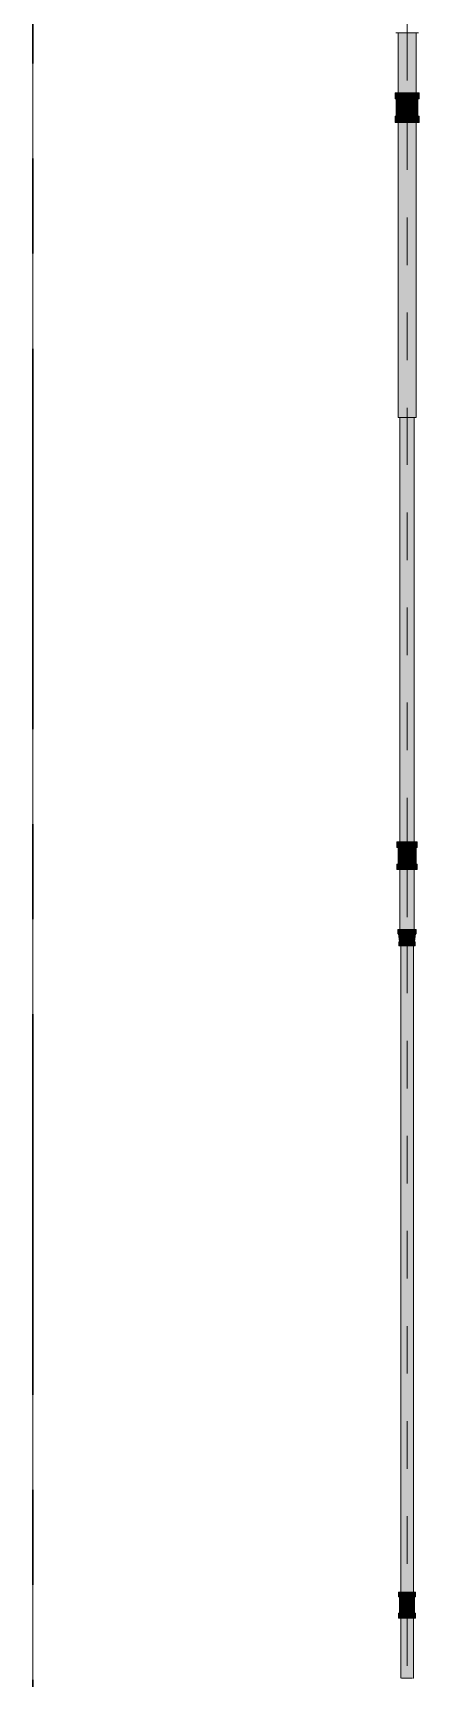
# Model space of a CAD drawing. Header units: millimetres. Extents: x -4000 to 187956, y -58990 to 162485.
# Drawn here: x 13000 to 14290, y 58956 to 64450 of the extents above; entities that cross this region are included whole.
import ezdxf

# ---------------------------------------------------------------- set-up
doc = ezdxf.new("R2010")
doc.units = ezdxf.units.MM
for name, pattern in [('Dash 1_16_', [317.5, 158.75, -158.75]), ('Grid Line', [2222.5, 1270, -317.5, 317.5, -317.5]), ('Grid Line 12_5mm', [2150, 1250, -300, 300, -300])]:
    doc.linetypes.add(name, pattern=pattern)
for name, color, linetype, lineweight in [('F-SPRN', 3, 'Continuous', 9), ('P-PIPE', 3, 'Continuous', 9), ('P-PIPE-CNTR', 3, 'Continuous', 9), ('S-GRID', 1, 'Continuous', 30)]:
    doc.layers.add(name, color=color, linetype=linetype, lineweight=lineweight)

# ---------------------------------------------------------------- blocks, each defined once
blk = doc.blocks.new('CMF2_NHAXUONG_A_rvt-1-FFS - TANG 1')
at = {"layer": 'S-GRID', "linetype": 'Grid Line 12_5mm', "lineweight": 9}
blk.add_line((13000, 161185.2), (13000, -16487.4), dxfattribs=at)
blk.add_line((13000, 161185.2), (13000, -16487.4), dxfattribs=at)
blk = doc.blocks.new('Sprinkler_Up - DN20-V959-FFS - TANG 1')
at = {"layer": 'F-SPRN', "transparency": 33554534}
for points in [[(-3.4, 21.2), (-6.9, 21.2), (-18, 13.1), (-22.2, 0), (-3.9, 0.7), (-1.7, 2.9), (-1.2, 3.5), (-0.6, 4), (0.6, 4), (1.2, 3.5), (1.7, 2.9), (4.6, 0), (22.2, 0), (18, 13.1), (6.9, 21.2), (0, 21.2)], [(0, 16.7), (-4.3, 16.1), (-11.8, 11.8), (-16.1, 4.3), (-16.1, -4.3), (-11.8, -11.8), (-8.3, -14.4), (0, -16.7), (4.3, -16.1), (11.8, -11.8), (16.1, -4.3), (16.1, 4.3), (11.8, 11.8), (8.3, 14.4)], [(0, 15.6), (-7.8, 13.5), (-12.1, 9.3), (-15.1, 4), (-15.1, -4), (-11, -11), (-7.8, -13.5), (0, -15.6), (7.8, -13.5), (13.5, -7.8), (15.1, -4), (15.1, 4), (12.1, 9.3), (7.8, 13.5)], [(-10.9, 5.4), (-14.5, 5.4), (-14.5, -5.5), (-10.9, -5.5)], [(-7.7, 5.4), (-10.9, 5.4), (-10.9, -5.5), (-7.7, -5.5)], [(-7.7, 5.4), (-7.7, -5.5), (0, -5.5), (0, 5.4)], [(2.9, 4.9), (-2.9, 4.9), (-5.7, 0), (5.7, 0)], [(0, 4.6), (-4.6, 0), (4.6, 0)], [(0, 2.6), (-1.3, 0), (1.8, 0)], [(7.7, 5.4), (0, 5.4), (0, -5.5), (7.7, -5.5)], [(7.7, 5.4), (7.7, -5.5), (10.9, -5.5), (10.9, 5.4)], [(10.9, 5.4), (10.9, -5.5), (14.5, -5.5), (14.5, 5.4)], [(13.5, 0), (3.9, -0.7), (1.7, -2.9), (1.2, -3.5), (0.6, -4), (-0.6, -4), (-1.2, -3.5), (-1.7, -2.9), (-4.6, 0), (-22.2, 0), (-18, -13.1), (-6.9, -21.2), (6.9, -21.2), (18, -13), (22.2, 0), (18, 0)], [(0, 0), (-5.7, 0), (-2.9, -4.9), (2.9, -4.9), (5.7, 0)], [(4.6, 0), (-4.6, 0), (0, -4.6)], [(1.3, 0), (-1.8, 0), (0, -2.6)]]:
    blk.add_hatch(color=1, dxfattribs=at).paths.add_polyline_path(points)
at = {"layer": 'F-SPRN', "color": 1}
for p, q in [((-11.5, 5.4), (-14.5, 5.4)), ((-14.5, 5.4), (-10.9, 5.4)), ((-14.5, 5.4), (-14.5, -5.5)), ((-11.5, 5.4), (-11.5, 4)), ((-11.5, 3), (-11.5, 0.2)), ((-10.9, 0.2), (-10.9, 3.6)), ((-10.8, 5.4), (-7.7, 5.4)), ((-8.1, 5.4), (-10.8, 5.4)), ((-8.1, 5.4), (-8.1, 2.8)), ((-8.1, 2.5), (-8.1, 0.4)), ((-7.7, 5.4), (-7.7, 2.7)), ((-7.7, 5.4), (-7.7, 2.7)), ((-7.7, 2.3), (-7.7, 0.5)), ((-7.7, 2.3), (-7.7, 0.5)), ((-6.9, 5.4), (-4.7, 5.4)), ((-5.8, 3.8), (-5.8, 2.2)), ((-2.1, 0), (-2.1, 0)), ((0, 2.1), (-0.1, 2.1)), ((2.1, 0), (2.1, 0.1)), ((4.7, 5.4), (6.9, 5.4)), ((5.8, 3.8), (5.8, 2.3)), ((7.7, 5.4), (10.8, 5.4)), ((7.7, 4), (7.7, 2.7)), ((7.7, 4), (7.7, 2.7)), ((10.8, 5.4), (8.1, 5.4)), ((8.1, 5.4), (8.1, 4.2)), ((10.9, 2.6), (10.9, 1.3)), ((11.5, 5.4), (14.5, 5.4)), ((14.5, 5.4), (11.5, 5.4)), ((14.5, 3.7), (14.5, 1.3)), ((14.5, 0), (14.5, -3.3)), ((-10.9, -5.5), (-14.5, -5.5)), ((-14.5, -5.5), (-11.5, -5.5)), ((-11.5, -0.2), (-11.5, -3)), ((-11.5, -4), (-11.5, -5.5)), ((-10.9, -3.6), (-10.9, -0.2)), ((-10.8, -5.5), (-8.1, -5.5)), ((-7.8, -5.5), (-10.8, -5.5)), ((-8.1, -0.4), (-8.1, -2.5)), ((-8.1, -2.8), (-8.1, -5.5)), ((-7.7, -0.5), (-7.7, -2.3)), ((-7.7, -0.5), (-7.7, -2.3)), ((-7.7, -2.7), (-7.7, -5.2)), ((-7.7, -2.7), (-7.7, -5.2)), ((-4.8, -5.5), (-6.5, -5.5)), ((-2.1, 0), (-2.1, -0.1)), ((-0.1, -2.1), (0, -2.1)), ((0, -2.1), (0.1, -2.1)), ((0.5, -2), (0.6, -2)), ((0.6, -2), (0.6, -2)), ((2.1, 0), (2.1, 0)), ((6.8, -5.5), (4.8, -5.5)), ((5.8, -2.2), (5.8, -3.8)), ((7.7, -0.5), (7.7, -2.1)), ((7.7, -0.5), (7.7, -2.1)), ((7.7, -2.7), (7.7, -4.8)), ((7.7, -2.7), (7.7, -4.8)), ((8.1, -0.7), (8.1, -2.5)), ((8.1, -2.8), (8.1, -5.5)), ((8.1, -5.5), (10.8, -5.5)), ((10.8, -5.5), (8.1, -5.5)), ((10.9, -1.9), (10.9, -3.6)), ((14.5, -5.5), (11.3, -5.5)), ((11.5, -4), (11.5, -5.5)), ((11.5, -5.5), (14.5, -5.5)), ((14.5, -3.7), (14.5, -5.5))]:
    blk.add_line(p, q, dxfattribs=at)
at = {"layer": 'F-SPRN', "color": 1, "flags": 128}
for points in [[(-0.1, 2.1), (-0.1, 2.1), (-0.2, 2.1), (-0.3, 2.1), (-0.4, 2), (-0.5, 2), (-0.6, 2), (-0.6, 2), (-0.7, 2), (-0.8, 1.9), (-0.9, 1.9), (-0.9, 1.9), (-1, 1.8), (-1.1, 1.8), (-1.2, 1.7), (-1.2, 1.7), (-1.3, 1.6), (-1.4, 1.6), (-1.4, 1.5), (-1.5, 1.5), (-1.5, 1.4), (-1.6, 1.3), (-1.6, 1.3), (-1.7, 1.2), (-1.7, 1.1), (-1.8, 1.1), (-1.8, 1), (-1.9, 0.9), (-1.9, 0.8), (-1.9, 0.8), (-2, 0.7), (-2, 0.6), (-2, 0.5), (-2, 0.5), (-2, 0.4), (-2.1, 0.3), (-2.1, 0.2), (-2.1, 0.1), (-2.1, 0)], [(2.1, 0.3), (2, 0.4), (2, 0.5), (2, 0.6), (2, 0.7), (1.9, 0.7), (1.9, 0.8), (1.9, 0.9), (1.8, 1), (1.8, 1), (1.8, 1.1), (1.7, 1.2), (1.7, 1.2), (1.6, 1.3), (1.6, 1.4), (1.5, 1.4), (1.4, 1.5), (1.4, 1.5), (1.3, 1.6), (1.3, 1.7), (1.2, 1.7), (1.1, 1.7), (1.1, 1.8), (1, 1.8), (0.9, 1.9), (0.8, 1.9), (0.8, 1.9), (0.7, 2), (0.6, 2), (0.5, 2), (0.4, 2), (0.4, 2), (0.3, 2.1), (0.2, 2.1), (0.1, 2.1), (0, 2.1)], [(2.1, 0.1), (2.1, 0.2), (2.1, 0.2), (2.1, 0.3)], [(-2.1, -0.1), (-2.1, -0.2), (-2.1, -0.2), (-2.1, -0.3)], [(-2.1, -0.3), (-2, -0.4), (-2, -0.5), (-2, -0.6), (-2, -0.7), (-1.9, -0.7), (-1.9, -0.8)], [(-1.9, -0.8), (-1.9, -0.9), (-1.8, -1), (-1.8, -1), (-1.8, -1.1), (-1.7, -1.2), (-1.7, -1.2), (-1.6, -1.3), (-1.6, -1.4), (-1.5, -1.4), (-1.4, -1.5), (-1.4, -1.5), (-1.3, -1.6), (-1.3, -1.7), (-1.2, -1.7)], [(-1.2, -1.7), (-1.1, -1.7), (-1.1, -1.8), (-1, -1.8)], [(-1, -1.8), (-0.9, -1.9), (-0.8, -1.9), (-0.8, -1.9), (-0.7, -2)], [(-0.7, -2), (-0.6, -2), (-0.5, -2), (-0.4, -2), (-0.4, -2), (-0.3, -2.1), (-0.2, -2.1), (-0.1, -2.1)], [(0.1, -2.1), (0.1, -2.1), (0.2, -2.1), (0.3, -2.1), (0.4, -2), (0.5, -2)], [(0.6, -2), (0.7, -2), (0.8, -1.9), (0.9, -1.9), (0.9, -1.9), (1, -1.8)], [(1, -1.8), (1.1, -1.8), (1.2, -1.7), (1.2, -1.7)], [(1.2, -1.7), (1.3, -1.6), (1.4, -1.6), (1.4, -1.5), (1.5, -1.5), (1.5, -1.4), (1.6, -1.3), (1.6, -1.3), (1.7, -1.2), (1.7, -1.1), (1.8, -1.1), (1.8, -1), (1.9, -0.9), (1.9, -0.8), (1.9, -0.8), (2, -0.7), (2, -0.6)], [(2, -0.5), (2, -0.4), (2.1, -0.3), (2.1, -0.2), (2.1, -0.1), (2.1, 0)], [(2, -0.6), (2, -0.5), (2, -0.5)]]:
    blk.add_lwpolyline(points, dxfattribs=at)
at = {"layer": 'F-SPRN', "color": 1}
for radius, start, end in [(22.2, 360, 180), (21.9, 165.6773, 179.2615), (21.9, 154.7925, 164.8151), (21.9, 144.7698, 154.1051), (21.9, 126.6942, 143.2701), (16.7, 167.6802, 180), (16.7, 167.6802, 180), (16.7, 155.3879, 165), (16.7, 155.3879, 165), (15.6, 166.3382, 180), (15.6, 166.3382, 180), (15.6, 150.4354, 165), (15.6, 159.6139, 165), (16.7, 136.7213, 150), (16.7, 136.7213, 150), (15.6, 150.4354, 156.3845), (15.6, 143.228, 150), (15.6, 143.228, 150), (21.9, 108.2621, 125.7507), (16.7, 121.4181, 130.5751), (16.7, 121.4181, 130.5751), (15.6, 120, 133.2078), (15.6, 120, 133.2078), (16.7, 106.5995, 120), (16.7, 106.5995, 120), (15.6, 114.4363, 119.9813), (15.6, 114.4363, 119.9813), (21.9, 99.348, 107.901), (4.63, 17.9592, 180), (4.63, 17.9592, 180), (16.7, 96.4143, 105), (16.7, 96.4143, 105), (3.81, 90, 180), (21.9, 90.145, 98.8503), (15.6, 95.5762, 100.6843), (15.6, 95.5762, 100.6843), (2.56, 11.1677, 180), (2.56, 11.1677, 180), (2.04, 10.4703, 180), (16.7, 83.0684, 90), (16.7, 83.0684, 90), (3.81, 16.1605, 90), (21.9, 72.5583, 89.4624), (15.6, 75, 87.64), (15.6, 75, 87.64), (15.6, 60.0187, 74.5481), (15.6, 60.0187, 74.5481), (16.7, 60, 75), (16.7, 60, 75), (21.9, 54.2493, 71.7379), (15.6, 53.795, 60), (15.6, 53.795, 60), (16.7, 49.4249, 58.5819), (16.7, 49.4249, 58.5819), (16.7, 30, 43.2787), (16.7, 30, 43.2787), (21.9, 36.7299, 53.3058), (15.6, 17.3339, 29.5646), (15.6, 17.3339, 29.5646), (16.7, 15.0307, 24.6121), (16.7, 15.0307, 24.6121), (15.6, 1.9082, 13.6618), (15.6, 1.9082, 13.6618), (16.7, 360, 12.3198), (16.7, 0, 12.3198), (21.9, 33.3752, 36), (21.9, 25.8949, 33.3752), (21.9, 15.1849, 25.2075), (21.9, 0.7385, 14.3227), (22.2, 180, 360), (21.9, 180.7385, 194.3227), (21.9, 195.1849, 215.2302), (21.9, 216.7299, 233.3058), (16.7, 180, 192.3198), (16.7, 180, 192.3198), (16.7, 195, 204.6121), (16.7, 195, 204.6121), (15.6, 180, 193.6618), (15.6, 180, 193.6618), (15.6, 195, 200.3861), (15.6, 195, 209.5646), (16.7, 210, 223.2787), (16.7, 210, 223.2787), (15.6, 203.6155, 209.5646), (15.6, 210, 221.5786), (15.6, 210, 221.5786), (21.9, 234.2493, 251.7379), (16.7, 229.4249, 238.5819), (16.7, 229.4249, 238.5819), (15.6, 226.7922, 240), (15.6, 226.7922, 240), (16.7, 240, 255), (16.7, 240, 255), (15.6, 240.0187, 245.5637), (15.6, 240.0187, 245.5637), (21.9, 252.5583, 269.4624), (15.6, 247.5614, 254.5481), (15.6, 247.5614, 254.5481), (4.63, 197.9592, 270), (4.63, 197.9592, 270), (15.6, 255.573, 260.5892), (15.6, 255.573, 260.5892), (3.81, 196.1605, 223.8358), (2.56, 194.5599, 270), (2.56, 194.5599, 270), (3.81, 237.0577, 270), (2.04, 190.4703, 270), (16.7, 263.0684, 270), (16.7, 263.0684, 270), (21.9, 270.145, 278.8503), (2.04, 289.0192, 0), (2.56, 289.0192, 348.8278), (2.56, 289.0192, 348.8278), (4.63, 289.0192, 318.2703), (4.63, 289.0192, 318.2703), (15.6, 275.5762, 280.6843), (15.6, 275.5762, 280.6843), (16.7, 276.4143, 285), (16.7, 276.4143, 285), (21.9, 279.348, 287.901), (4.63, 335.7832, 0), (4.63, 335.7832, 360), (16.7, 286.5995, 300), (16.7, 286.5995, 300), (15.6, 294.4363, 299.9813), (15.6, 294.4363, 299.9813), (21.9, 288.2621, 305.7507), (15.6, 300.5262, 313.2078), (15.6, 300.5262, 313.2078), (16.7, 301.4181, 310.5751), (16.7, 301.4181, 310.5751), (15.6, 318.4214, 330), (15.6, 318.4214, 330), (16.7, 316.7213, 329.931), (16.7, 316.7213, 329.931), (21.9, 306.6942, 323.2701), (15.6, 330.9409, 345), (15.6, 330.9409, 336.3845), (15.6, 339.6139, 345), (15.6, 346.4265, 360), (15.6, 346.4265, 360), (16.7, 335.3879, 344.9693), (16.7, 335.3879, 344.9693), (16.7, 347.6802, 360), (16.7, 347.6802, 360), (21.9, 324, 326.6248), (21.9, 326.6248, 344.8151), (21.9, 345.6773, 359.2615)]:
    blk.add_arc((0, 0), radius, start, end, dxfattribs=at)
blk = doc.blocks.new('Steel_Transition_Threaded_HoaPhat - Standard-V960-FFS - TANG 1')
at = {"layer": 'P-PIPE', "lineweight": 13, "transparency": 33554534}
h = blk.add_hatch(color=1, dxfattribs=at)
h.paths.add_polyline_path([(14250, 64177.7), (14255.8, 64178.5), (14261.3, 64180.7), (14265.9, 64184.3), (14270.3, 64191), (14271.7, 64194.4), (14272.5, 64200.2), (14271.7, 64206.1), (14269.5, 64211.5), (14265.9, 64216.1), (14261.3, 64219.7), (14255.8, 64222), (14250, 64222.7), (14244.2, 64222), (14238.8, 64219.7), (14232, 64213.4), (14230.5, 64211.5), (14228.3, 64206.1), (14227.5, 64200.2), (14229.7, 64191), (14232, 64187.1), (14234.1, 64184.3), (14238.8, 64180.7), (14244.2, 64178.5)])
h.paths.add_polyline_path([(14250, 64180.1), (14244.8, 64180.8), (14240, 64182.8), (14235.8, 64186), (14232, 64191.7), (14230.6, 64195), (14229.9, 64200.2), (14232, 64208.8), (14232.6, 64210.3), (14235.8, 64214.4), (14240, 64217.6), (14244.8, 64219.6), (14250, 64220.3), (14255.2, 64219.6), (14260.1, 64217.6), (14264.2, 64214.4), (14267.4, 64210.3), (14269.4, 64205.4), (14270.1, 64200.2), (14267.7, 64191), (14267.4, 64190.2), (14264.2, 64186), (14260.1, 64182.8), (14255.2, 64180.8)])
for points in [[(14250, 64180.1), (14250, 64183.8), (14241.8, 64186), (14235.8, 64192), (14233.6, 64200.2), (14235.8, 64208.4), (14241.8, 64214.4), (14250, 64216.6), (14250, 64220.3), (14244.8, 64219.6), (14240, 64217.6), (14235.8, 64214.4), (14232, 64208.8), (14230.6, 64205.4), (14229.9, 64200.2), (14232.3, 64191), (14232.6, 64190.2), (14235.8, 64186), (14240, 64182.8), (14244.8, 64180.8)], [(14250, 64181.7), (14254.8, 64182.4), (14259.3, 64184.2), (14263.1, 64187.1), (14266, 64191), (14267.9, 64195.4), (14268.5, 64200.2), (14267.9, 64205), (14266, 64209.5), (14263.1, 64213.3), (14259.3, 64216.3), (14254.8, 64218.1), (14250, 64218.7), (14245.2, 64218.1), (14240.8, 64216.3), (14236.9, 64213.3), (14234, 64209.5), (14232, 64203.8), (14232, 64196.6), (14232.1, 64195.4), (14234, 64191), (14236.9, 64187.1), (14240.8, 64184.2), (14245.2, 64182.4)], [(14250, 64180.1), (14255.2, 64180.8), (14260.1, 64182.8), (14264.2, 64186), (14267.7, 64191), (14269.4, 64195), (14270.1, 64200.2), (14269.4, 64205.4), (14267.4, 64210.3), (14264.2, 64214.4), (14260.1, 64217.6), (14255.2, 64219.6), (14250, 64220.3), (14250, 64216.6), (14258.2, 64214.4), (14264.2, 64208.4), (14266.4, 64200.2), (14264.2, 64192), (14258.2, 64186), (14250, 64183.8)]]:
    blk.add_hatch(color=1, dxfattribs=at).paths.add_polyline_path(points)
at = {"layer": 'P-PIPE', "color": 20, "lineweight": 13}
blk.add_line((14266, 64191), (14266, 64191), dxfattribs=at)
for radius, start, end in [(22.5, 90, 270), (22.5, 90, 270), (20.1, 109.6859, 125.0043), (18.5, 106.819, 120), (18.5, 106.819, 120), (20.1, 100.9975, 105), (18.5, 91.4353, 103.2046), (18.5, 91.4353, 103.2046), (20.1, 90.5246, 98.5089), (22.5, 270, 90), (22.5, 270, 90), (18.5, 78.0986, 90), (18.5, 78.0986, 90), (20.1, 75.0607, 87.9279), (18.5, 60, 75), (18.5, 60, 75), (20.1, 54.9957, 75), (20.1, 166.0499, 193.9501), (20.1, 154.6137, 162.7449), (20.1, 197.2551, 210), (18.5, 172.0754, 187.9246), (18.5, 172.0754, 187.9246), (20.1, 150, 154.5924), (18.5, 157.6232, 165), (18.5, 157.6232, 165), (18.5, 195, 202.3768), (18.5, 195, 202.3768), (20.1, 128.8856, 148.1553), (20.1, 211.8447, 231.1144), (16.4, 171.9681, 180), (16.4, 180.4971, 186.4537), (18.5, 136.4297, 150), (18.5, 136.4297, 150), (18.5, 210, 223.5703), (18.5, 210, 223.5703), (16.4, 158.0319, 162.8691), (16.4, 210, 214.6831), (18.5, 123.4976, 133.2041), (18.5, 123.4976, 133.2041), (18.5, 226.7959, 236.5024), (18.5, 226.7959, 236.5024), (20.1, 234.9957, 255), (18.5, 240, 255), (18.5, 240, 255), (16.4, 113.5463, 120), (16.4, 240.5934, 246.5955), (16.4, 246.9681, 252.9388), (16.4, 107.4657, 111.9681), (20.1, 255.0607, 267.9279), (16.4, 96.2132, 103.9063), (18.5, 258.0986, 270), (18.5, 258.0986, 270), (16.4, 264.1652, 269.0058), (20.1, 270.5246, 278.5089), (18.5, 271.4353, 283.2046), (18.5, 271.4353, 283.2046), (16.4, 276.2132, 284.6042), (20.1, 280.9975, 285), (16.4, 287.4657, 291.9681), (18.5, 286.819, 300), (18.5, 286.819, 300), (16.4, 60, 66.5955), (16.4, 293.4045, 300), (20.1, 289.6859, 305.0043), (16.4, 301.0738, 308.0319), (18.5, 46.7959, 56.5024), (18.5, 46.7959, 56.5024), (18.5, 303.4976, 313.2041), (18.5, 303.4976, 313.2041), (20.1, 31.8447, 51.1144), (20.1, 308.8856, 328.1553), (16.4, 30, 36.4537), (18.5, 30, 43.5703), (18.5, 30, 43.5703), (18.5, 316.4297, 330), (18.5, 316.4297, 329.9592), (16.4, 325.3169, 330), (16.4, 338.0319, 343.506), (16.4, 0.8106, 11.4533), (16.4, 348.5467, 355.1607), (18.5, 15, 22.3768), (18.5, 15, 22.3768), (18.5, 337.6232, 345), (18.5, 337.6232, 345), (20.1, 17.2551, 30), (20.1, 330, 332.4431), (18.5, 346.5939, 13.4061), (18.5, 346.5939, 13.4061), (20.1, 334.5924, 342.7449), (20.1, 346.0499, 13.9501)]:
    blk.add_arc((14250, 64200.2), radius, start, end, dxfattribs=at)

msp = doc.modelspace()

# ---------------------------------------------------------------- block references
at = {"lineweight": 5}
msp.add_blockref('CMF2_NHAXUONG_A_rvt-1-FFS - TANG 1', (0, 0), dxfattribs=at)

# ---------------------------------------------------------------- next in the draw order: hatches: boundary and pattern name
at = {"layer": 'P-PIPE', "lineweight": 5, "transparency": 33554534}
for points in [[(14223.9, 64249.9), (14250, 64249.9), (14250, 64449.7), (14219.8, 64449.7), (14220.9, 64249.9)], [(14257.8, 64249.9), (14280.2, 64249.9), (14279.1, 64449.7), (14250, 64449.7), (14250, 64249.9)], [(14209.8, 64229.2), (14250, 64229.2), (14250, 64249.9), (14209.8, 64249.9)], [(14218.9, 64171.4), (14250, 64171.4), (14250, 64179.1), (14242.6, 64180.4), (14236.3, 64184.1), (14231.2, 64191), (14229.2, 64196.5), (14229.2, 64204), (14232, 64211.2), (14236.4, 64216.4), (14242.6, 64220.1), (14250, 64221.4), (14250, 64229.2), (14214.1, 64229.2), (14214.1, 64171.4), (14215.3, 64171.4)], [(14250, 64176.1), (14256.2, 64176.9), (14262.1, 64179.3), (14267.1, 64183.2), (14272, 64191), (14273.3, 64194), (14274.1, 64200.2), (14273.3, 64206.5), (14270.9, 64212.3), (14267.1, 64217.3), (14262.1, 64221.1), (14256.2, 64223.5), (14250, 64224.3), (14243.8, 64223.5), (14237.9, 64221.1), (14232, 64216), (14229.1, 64212.3), (14226.7, 64206.5), (14225.9, 64200.2), (14228, 64191), (14229.1, 64188.2), (14233, 64183.2), (14237.9, 64179.3), (14243.8, 64176.9)], [(14290.2, 64229.2), (14290.2, 64249.9), (14250, 64249.9), (14250, 64229.2), (14288.9, 64229.2)], [(14281.1, 64171.4), (14285.9, 64171.4), (14285.9, 64229.2), (14250, 64229.2), (14250, 64221.4), (14257.4, 64220.1), (14263.7, 64216.4), (14268.3, 64210.9), (14270.8, 64204), (14270.8, 64196.5), (14268.3, 64189.6), (14263.7, 64184.1), (14257.4, 64180.4), (14250, 64179.1), (14250, 64171.4), (14275.4, 64171.4)], [(14229.9, 64150.8), (14250, 64150.8), (14250, 64171.4), (14209.8, 64171.4), (14209.8, 64150.8), (14221.5, 64150.8)], [(14241.7, 64185.8), (14242.8, 64187.7), (14241.7, 64191.9), (14242.8, 64196.1), (14245.8, 64199.1), (14257.2, 64204.4), (14258.4, 64208.6), (14257.2, 64212.8), (14255.9, 64214.5), (14250, 64216.9), (14241.7, 64214.7), (14235.5, 64208.6), (14233.3, 64200.2), (14235.5, 64191.9), (14238.2, 64188.4)], [(14260.4, 64150.8), (14290.2, 64150.8), (14290.2, 64171.4), (14250, 64171.4), (14250, 64150.8)], [(14250, 63165.9), (14250, 64150.8), (14219.8, 64150.8), (14220.9, 63165.9), (14242.2, 63165.9)], [(14257.8, 63165.9), (14280.2, 63165.9), (14279.1, 64150.8), (14250, 64150.8), (14250, 63165.9)]]:
    msp.add_hatch(color=1, dxfattribs=at).paths.add_polyline_path(points)
at = {"layer": 'P-PIPE', "transparency": 33554534}
for points in [[(14250, 64183.5), (14258.4, 64185.8), (14263.3, 64191), (14266.1, 64195.9), (14266.1, 64204.6), (14261.8, 64212), (14258.4, 64214.7), (14250, 64216.9), (14245.7, 64216.4), (14238.2, 64212), (14233.9, 64204.6), (14233.9, 64195.9), (14238.2, 64188.4), (14241.7, 64185.8)], [(14243.8, 61748.5), (14250, 61748.5), (14250, 63165.9), (14225.9, 63165.9), (14226.7, 61748.5), (14237.9, 61748.5)], [(14256.2, 61748.5), (14274.1, 61748.5), (14273.3, 63165.9), (14250, 63165.9), (14250, 61748.5)], [(14226.1, 61730.1), (14250, 61730.1), (14250, 61748.5), (14216.2, 61748.5), (14217.4, 61730.1), (14220.7, 61730.1)], [(14283.8, 61730.1), (14282.6, 61748.5), (14250, 61748.5), (14250, 61730.1), (14282.6, 61730.1)], [(14242.2, 61674.4), (14250, 61674.4), (14250, 61681), (14242.6, 61682.4), (14236.3, 61686.1), (14231.7, 61691.5), (14229.2, 61698.4), (14229.2, 61706), (14231.7, 61712.9), (14236.3, 61718.3), (14242.6, 61722), (14250, 61723.3), (14250, 61730.1), (14220, 61730.1), (14221, 61674.4), (14238.6, 61674.4)], [(14250, 61678.1), (14256.2, 61678.9), (14262.1, 61681.3), (14267.1, 61685.1), (14270.9, 61690.1), (14273.3, 61696), (14274.1, 61702.2), (14273.3, 61708.4), (14270.9, 61714.2), (14267.1, 61719.2), (14262.1, 61723.1), (14256.2, 61725.5), (14250, 61726.3), (14243.8, 61725.5), (14237.9, 61723.1), (14233, 61719.2), (14229.1, 61714.2), (14226.7, 61708.4), (14225.9, 61702.2), (14226.7, 61696), (14229.1, 61690.1), (14233, 61685.1), (14237.9, 61681.3), (14243.8, 61678.9)], [(14250, 61685.5), (14254.3, 61686.1), (14261.8, 61690.4), (14266.1, 61697.9), (14266.1, 61706.5), (14261.8, 61714), (14254.3, 61718.3), (14245.7, 61718.3), (14238.2, 61714), (14233.9, 61706.5), (14233.9, 61697.9), (14238.2, 61690.4), (14245.7, 61686.1)], [(14271.2, 61674.4), (14280, 61674.4), (14279, 61730.1), (14250, 61730.1), (14250, 61723.3), (14257.5, 61722), (14263.7, 61718.3), (14268.3, 61712.9), (14270.8, 61706), (14270.8, 61698.4), (14268.3, 61691.5), (14263.7, 61686.1), (14257.5, 61682.4), (14250, 61681), (14250, 61674.4), (14268.1, 61674.4)], [(14226.1, 61655.9), (14250, 61655.9), (14250, 61674.4), (14216.2, 61674.4), (14217.4, 61655.9), (14220.7, 61655.9)], [(14243.8, 61456.4), (14250, 61456.4), (14250, 61655.9), (14225.9, 61655.9), (14226.7, 61456.4), (14237.9, 61456.4)], [(14283.8, 61655.9), (14282.6, 61674.4), (14250, 61674.4), (14250, 61655.9), (14282.6, 61655.9)], [(14250, 61456.4), (14274.1, 61456.4), (14273.3, 61655.9), (14250, 61655.9), (14250, 61489.9)], [(14220.3, 61441.5), (14280.8, 61441.5), (14279.8, 61456.4), (14219.2, 61456.4), (14219.2, 61441.5)], [(14250, 61415.1), (14274.8, 61415.1), (14277.1, 61441.5), (14221.9, 61441.5), (14226.1, 61415.1), (14243.6, 61415.1)], [(14222.7, 61401.8), (14277.4, 61401.8), (14276.4, 61415.1), (14222.7, 61415.1)], [(14244.5, 59243.8), (14250, 59243.8), (14250, 61401.8), (14228.9, 61401.8), (14229.6, 59243.8), (14239.5, 59243.8)], [(14255.5, 59243.8), (14271.1, 59243.8), (14270.4, 61401.8), (14250, 61401.8), (14250, 59243.8)], [(14222.3, 59227.2), (14250, 59227.2), (14250, 59243.8), (14221.4, 59243.8), (14221.4, 59227.2)], [(14228.1, 59173.2), (14250, 59173.2), (14250, 59179.1), (14240.8, 59181.4), (14233.9, 59186.9), (14231.7, 59189.6), (14229.2, 59196.3), (14229.2, 59204.1), (14233.9, 59213.6), (14237.7, 59217.2), (14244.3, 59220.3), (14250, 59221.4), (14250, 59227.2), (14224.7, 59227.2), (14225.6, 59173.2)], [(14250, 59176.1), (14256.2, 59176.9), (14262.1, 59179.3), (14267.1, 59183.2), (14270.9, 59188.2), (14273.3, 59194), (14274.1, 59200.2), (14273.3, 59206.5), (14270.9, 59212.3), (14267.1, 59217.3), (14262.1, 59221.1), (14256.2, 59223.5), (14250, 59224.3), (14243.8, 59223.5), (14237.9, 59221.1), (14233, 59217.3), (14229.1, 59212.3), (14226.7, 59206.5), (14225.9, 59200.2), (14226.7, 59194), (14229.1, 59188.2), (14233, 59183.2), (14237.9, 59179.3), (14243.8, 59176.9)], [(14278.6, 59227.2), (14277.7, 59243.8), (14250, 59243.8), (14250, 59227.2), (14277.7, 59227.2)], [(14271.9, 59173.2), (14275.3, 59173.2), (14274.4, 59227.2), (14250, 59227.2), (14250, 59221.4), (14259.2, 59219), (14266.1, 59213.6), (14268.3, 59210.9), (14270.8, 59204.1), (14270.8, 59196.3), (14266.1, 59186.9), (14262.3, 59183.3), (14255.7, 59180.1), (14250, 59179.1), (14250, 59173.2), (14267.9, 59173.2)], [(14229.8, 59156.6), (14250, 59156.6), (14250, 59173.2), (14221.4, 59173.2), (14222.3, 59156.6), (14225.2, 59156.6)], [(14250, 59183.5), (14254.3, 59184.1), (14261.8, 59188.4), (14266.1, 59195.9), (14266.1, 59204.6), (14261.8, 59212), (14254.3, 59216.4), (14245.7, 59216.4), (14238.2, 59212), (14233.9, 59204.6), (14233.9, 59195.9), (14238.2, 59188.4), (14245.7, 59184.1)], [(14278.6, 59156.6), (14277.7, 59173.2), (14250, 59173.2), (14250, 59156.6), (14277.7, 59156.6)], [(14244.5, 58956.4), (14250, 58956.4), (14250, 59156.6), (14228.9, 59156.6), (14229.6, 58956.4), (14239.5, 58956.4)], [(14250, 58956.4), (14271.1, 58956.4), (14270.4, 59156.6), (14250, 59156.6), (14250, 59153.8)]]:
    msp.add_hatch(color=1, dxfattribs=at).paths.add_polyline_path(points)

# ---------------------------------------------------------------- next in the draw order: linework, layer by layer
at = {"layer": 'P-PIPE', "color": 20, "lineweight": 13}
for p, q in [((14212.4, 64449.7), (14219.6, 64449.7)), ((14212.4, 64449.7), (14287.7, 64449.7)), ((14219.8, 64449.7), (14219.8, 64249.9)), ((14223.2, 64449.7), (14219.8, 64449.7)), ((14220.6, 64449.7), (14223.4, 64449.7)), ((14223.8, 64449.7), (14276.2, 64449.7)), ((14276.1, 64449.7), (14223.9, 64449.7)), ((14276.6, 64449.7), (14279.4, 64449.7)), ((14280.2, 64449.7), (14276.8, 64449.7)), ((14280.2, 64249.9), (14280.2, 64449.7)), ((14280.4, 64449.7), (14287.7, 64449.7)), ((14209.8, 64249.9), (14209.8, 64229.2)), ((14219.6, 64249.9), (14209.8, 64249.9)), ((14250, 64249.9), (14209.8, 64249.9)), ((14209.8, 64229.2), (14213.9, 64229.2)), ((14209.8, 64229.2), (14250, 64229.2)), ((14214.1, 64229.2), (14214.1, 64171.4)), ((14215.3, 64229.2), (14231.9, 64229.2)), ((14232, 64229.2), (14215.3, 64229.2)), ((14239.5, 64229.2), (14215.3, 64229.2)), ((14219.8, 64249.9), (14220.9, 64249.9)), ((14221.4, 64249.9), (14278.6, 64249.9)), ((14250, 64249.9), (14221.5, 64249.9)), ((14232, 64229.2), (14239.6, 64229.2)), ((14232.1, 64229.2), (14232, 64229.2)), ((14239.5, 64229.2), (14232.1, 64229.2)), ((14240.7, 64229.2), (14250, 64229.2)), ((14250, 64229.2), (14240.7, 64229.2)), ((14250, 64229.2), (14240.7, 64229.2)), ((14278.5, 64249.9), (14250, 64249.9)), ((14290.2, 64249.9), (14250, 64249.9)), ((14250, 64229.2), (14259.3, 64229.2)), ((14250, 64229.2), (14290.2, 64229.2)), ((14259.3, 64229.2), (14250, 64229.2)), ((14259.3, 64229.2), (14250, 64229.2)), ((14260.4, 64229.2), (14284.7, 64229.2)), ((14284.7, 64229.2), (14260.5, 64229.2)), ((14284.7, 64229.2), (14260.5, 64229.2)), ((14279.1, 64249.9), (14280.2, 64249.9)), ((14290.2, 64249.9), (14280.4, 64249.9)), ((14285.9, 64171.4), (14285.9, 64229.2)), ((14286.1, 64229.2), (14290.2, 64229.2)), ((14290.2, 64229.2), (14290.2, 64249.9)), ((14209.8, 64171.4), (14209.8, 64150.8)), ((14213.9, 64171.4), (14209.8, 64171.4)), ((14250, 64171.4), (14209.8, 64171.4)), ((14231.9, 64171.4), (14215.3, 64171.4)), ((14215.3, 64171.4), (14232, 64171.4)), ((14215.3, 64171.4), (14239.5, 64171.4)), ((14239.6, 64171.4), (14232, 64171.4)), ((14232, 64171.4), (14232.1, 64171.4)), ((14232.1, 64171.4), (14239.5, 64171.4)), ((14250, 64171.4), (14240.7, 64171.4)), ((14240.7, 64171.4), (14250, 64171.4)), ((14240.7, 64171.4), (14250, 64171.4)), ((14259.3, 64171.4), (14250, 64171.4)), ((14290.2, 64171.4), (14250, 64171.4)), ((14250, 64171.4), (14259.3, 64171.4)), ((14250, 64171.4), (14259.3, 64171.4)), ((14284.7, 64171.4), (14260.4, 64171.4)), ((14260.5, 64171.4), (14284.7, 64171.4)), ((14260.5, 64171.4), (14284.7, 64171.4)), ((14290.2, 64171.4), (14286.1, 64171.4)), ((14290.2, 64150.8), (14290.2, 64171.4)), ((14209.8, 64150.8), (14219.6, 64150.8)), ((14209.8, 64150.8), (14250, 64150.8)), ((14219.8, 64150.8), (14219.8, 63165.9)), ((14220.9, 64150.8), (14219.8, 64150.8)), ((14278.6, 64150.8), (14221.4, 64150.8)), ((14221.5, 64150.8), (14250, 64150.8)), ((14250, 64150.8), (14278.5, 64150.8)), ((14250, 64150.8), (14290.2, 64150.8)), ((14280.2, 64150.8), (14279.1, 64150.8)), ((14280.2, 63165.9), (14280.2, 64150.8)), ((14280.4, 64150.8), (14290.2, 64150.8)), ((14219.8, 63165.9), (14280.2, 63165.9)), ((14225.9, 63165.9), (14225.9, 61748.5)), ((14274.1, 61748.5), (14274.1, 63165.9)), ((14216.2, 61748.5), (14216.2, 61730.1)), ((14225.8, 61748.5), (14216.2, 61748.5)), ((14250, 61748.5), (14216.2, 61748.5)), ((14225.9, 61748.5), (14232.9, 61748.5)), ((14232.9, 61748.5), (14226.6, 61748.5)), ((14250, 61748.5), (14233.1, 61748.5)), ((14233.1, 61748.5), (14266.9, 61748.5)), ((14266.9, 61748.5), (14250, 61748.5)), ((14283.8, 61748.5), (14250, 61748.5)), ((14273.4, 61748.5), (14267.1, 61748.5)), ((14267.1, 61748.5), (14274.1, 61748.5)), ((14283.8, 61748.5), (14274.2, 61748.5)), ((14283.8, 61730.1), (14283.8, 61748.5)), ((14216.2, 61730.1), (14219.8, 61730.1)), ((14216.2, 61730.1), (14250, 61730.1)), ((14220, 61730.1), (14220, 61674.4)), ((14241.2, 61730.1), (14220, 61730.1)), ((14241.2, 61730.1), (14220, 61730.1)), ((14221, 61730.1), (14241.3, 61730.1)), ((14242.2, 61730.1), (14250, 61730.1)), ((14250, 61730.1), (14242.2, 61730.1)), ((14250, 61730.1), (14242.2, 61730.1)), ((14250, 61730.1), (14257.8, 61730.1)), ((14250, 61730.1), (14283.8, 61730.1)), ((14257.8, 61730.1), (14250, 61730.1)), ((14257.8, 61730.1), (14250, 61730.1)), ((14258.7, 61730.1), (14279, 61730.1)), ((14280, 61730.1), (14258.8, 61730.1)), ((14280, 61730.1), (14258.8, 61730.1)), ((14280, 61674.4), (14280, 61730.1)), ((14280.2, 61730.1), (14283.8, 61730.1)), ((14216.2, 61674.4), (14216.2, 61655.9)), ((14219.8, 61674.4), (14216.2, 61674.4)), ((14250, 61674.4), (14216.2, 61674.4)), ((14216.2, 61655.9), (14225.8, 61655.9)), ((14216.2, 61655.9), (14250, 61655.9)), ((14220, 61674.4), (14241.2, 61674.4)), ((14220, 61674.4), (14241.2, 61674.4)), ((14241.3, 61674.4), (14221, 61674.4)), ((14225.9, 61655.9), (14225.9, 61456.4)), ((14232.9, 61655.9), (14225.9, 61655.9)), ((14226.6, 61655.9), (14232.9, 61655.9)), ((14233.1, 61655.9), (14250, 61655.9)), ((14266.9, 61655.9), (14233.1, 61655.9)), ((14250, 61674.4), (14242.2, 61674.4)), ((14242.2, 61674.4), (14250, 61674.4)), ((14242.2, 61674.4), (14250, 61674.4)), ((14257.8, 61674.4), (14250, 61674.4)), ((14283.8, 61674.4), (14250, 61674.4)), ((14250, 61674.4), (14257.8, 61674.4)), ((14250, 61674.4), (14257.8, 61674.4)), ((14250, 61655.9), (14266.9, 61655.9)), ((14250, 61655.9), (14283.8, 61655.9)), ((14279, 61674.4), (14258.7, 61674.4)), ((14258.8, 61674.4), (14280, 61674.4)), ((14258.8, 61674.4), (14280, 61674.4)), ((14267.1, 61655.9), (14273.4, 61655.9)), ((14274.1, 61655.9), (14267.1, 61655.9)), ((14274.1, 61456.4), (14274.1, 61655.9)), ((14274.2, 61655.9), (14283.8, 61655.9)), ((14283.8, 61674.4), (14280.2, 61674.4)), ((14283.8, 61655.9), (14283.8, 61674.4)), ((14219.2, 61456.4), (14219.2, 61441.5)), ((14280.8, 61456.4), (14219.2, 61456.4)), ((14225.7, 61456.4), (14219.2, 61456.4)), ((14219.2, 61441.5), (14221.7, 61441.5)), ((14219.2, 61441.5), (14280.8, 61441.5)), ((14221.9, 61441.5), (14225.2, 61415.1)), ((14223.3, 61441.5), (14242, 61441.5)), ((14225.9, 61456.4), (14228, 61456.4)), ((14228.2, 61456.4), (14226.5, 61456.4)), ((14271, 61456.4), (14229, 61456.4)), ((14229.1, 61456.4), (14270.9, 61456.4)), ((14242.7, 61441.5), (14257.3, 61441.5)), ((14258, 61441.5), (14276.7, 61441.5)), ((14273.5, 61456.4), (14271.8, 61456.4)), ((14272, 61456.4), (14274.1, 61456.4)), ((14280.8, 61456.4), (14274.3, 61456.4)), ((14274.8, 61415.1), (14278.1, 61441.5)), ((14278.3, 61441.5), (14280.8, 61441.5)), ((14280.8, 61441.5), (14280.8, 61456.4)), ((14222.7, 61415.1), (14222.7, 61401.8)), ((14277.4, 61415.1), (14222.7, 61415.1)), ((14225, 61415.1), (14222.7, 61415.1)), ((14222.7, 61401.8), (14228.7, 61401.8)), ((14222.7, 61401.8), (14277.4, 61401.8)), ((14242.9, 61415.1), (14226.3, 61415.1)), ((14228.9, 61401.8), (14228.9, 59243.8)), ((14229.6, 61401.8), (14228.9, 61401.8)), ((14268.3, 61401.8), (14231.7, 61401.8)), ((14231.7, 61401.8), (14268.4, 61401.8)), ((14256.4, 61415.1), (14243.6, 61415.1)), ((14273.7, 61415.1), (14257.1, 61415.1)), ((14271.1, 61401.8), (14270.4, 61401.8)), ((14271.1, 59243.8), (14271.1, 61401.8)), ((14271.3, 61401.8), (14277.4, 61401.8)), ((14277.4, 61415.1), (14275, 61415.1)), ((14277.4, 61401.8), (14277.4, 61415.1)), ((14221.4, 59243.8), (14221.4, 59227.2)), ((14228.8, 59243.8), (14221.4, 59243.8)), ((14250, 59243.8), (14221.4, 59243.8)), ((14221.4, 59227.2), (14224.6, 59227.2)), ((14221.4, 59227.2), (14250, 59227.2)), ((14224.7, 59227.2), (14224.7, 59173.2)), ((14225.6, 59227.2), (14224.7, 59227.2)), ((14225.6, 59227.2), (14224.7, 59227.2)), ((14225.5, 59227.2), (14234.7, 59227.2)), ((14234.6, 59227.2), (14225.6, 59227.2)), ((14242.6, 59227.2), (14225.6, 59227.2)), ((14228.9, 59243.8), (14229.6, 59243.8)), ((14229.7, 59243.8), (14235.1, 59243.8)), ((14235, 59243.8), (14229.8, 59243.8)), ((14235.6, 59243.8), (14264.4, 59243.8)), ((14241.9, 59227.2), (14235.6, 59227.2)), ((14250, 59243.8), (14235.7, 59243.8)), ((14235.7, 59227.2), (14241.9, 59227.2)), ((14243.4, 59227.2), (14250, 59227.2)), ((14250, 59227.2), (14243.5, 59227.2)), ((14250, 59227.2), (14243.5, 59227.2)), ((14264.3, 59243.8), (14250, 59243.8)), ((14278.6, 59243.8), (14250, 59243.8)), ((14250, 59227.2), (14256.6, 59227.2)), ((14250, 59227.2), (14278.6, 59227.2)), ((14256.5, 59227.2), (14250, 59227.2)), ((14256.5, 59227.2), (14250, 59227.2)), ((14275.3, 59227.2), (14257.4, 59227.2)), ((14258.1, 59227.2), (14264.3, 59227.2)), ((14264.4, 59227.2), (14258.1, 59227.2)), ((14264.9, 59243.8), (14270.3, 59243.8)), ((14270.2, 59243.8), (14265, 59243.8)), ((14265.3, 59227.2), (14274.5, 59227.2)), ((14275.3, 59227.2), (14265.4, 59227.2)), ((14270.4, 59243.8), (14271.1, 59243.8)), ((14278.6, 59243.8), (14271.2, 59243.8)), ((14275.3, 59173.2), (14275.3, 59227.2)), ((14275.4, 59227.2), (14278.6, 59227.2)), ((14278.6, 59227.2), (14278.6, 59243.8)), ((14221.4, 59173.2), (14221.4, 59156.6)), ((14224.6, 59173.2), (14221.4, 59173.2)), ((14250, 59173.2), (14221.4, 59173.2)), ((14224.7, 59173.2), (14234.6, 59173.2)), ((14224.7, 59173.2), (14242.6, 59173.2)), ((14234.7, 59173.2), (14225.5, 59173.2)), ((14235.6, 59173.2), (14241.9, 59173.2)), ((14241.9, 59173.2), (14235.7, 59173.2)), ((14250, 59173.2), (14243.4, 59173.2)), ((14243.5, 59173.2), (14250, 59173.2)), ((14243.5, 59173.2), (14250, 59173.2)), ((14256.6, 59173.2), (14250, 59173.2)), ((14278.6, 59173.2), (14250, 59173.2)), ((14250, 59173.2), (14256.5, 59173.2)), ((14250, 59173.2), (14256.5, 59173.2)), ((14257.4, 59173.2), (14274.4, 59173.2)), ((14264.3, 59173.2), (14258.1, 59173.2)), ((14258.1, 59173.2), (14264.4, 59173.2)), ((14274.5, 59173.2), (14265.3, 59173.2)), ((14265.4, 59173.2), (14274.4, 59173.2)), ((14274.4, 59173.2), (14275.3, 59173.2)), ((14274.4, 59173.2), (14275.3, 59173.2)), ((14278.6, 59173.2), (14275.4, 59173.2)), ((14278.6, 59156.6), (14278.6, 59173.2)), ((14221.4, 59156.6), (14228.8, 59156.6)), ((14221.4, 59156.6), (14250, 59156.6)), ((14228.9, 59156.6), (14228.9, 58956.4)), ((14229.6, 59156.6), (14228.9, 59156.6)), ((14235.1, 59156.6), (14229.7, 59156.6)), ((14229.8, 59156.6), (14235, 59156.6)), ((14264.4, 59156.6), (14235.6, 59156.6)), ((14235.7, 59156.6), (14250, 59156.6)), ((14250, 59156.6), (14264.3, 59156.6)), ((14250, 59156.6), (14278.6, 59156.6)), ((14270.3, 59156.6), (14264.9, 59156.6)), ((14265, 59156.6), (14270.2, 59156.6)), ((14271.1, 59156.6), (14270.4, 59156.6)), ((14271.1, 58956.4), (14271.1, 59156.6)), ((14271.2, 59156.6), (14278.6, 59156.6)), ((14228.9, 58956.4), (14229.6, 58956.4)), ((14231.7, 58956.4), (14268.3, 58956.4)), ((14270.4, 58956.4), (14271.1, 58956.4))]:
    msp.add_line(p, q, dxfattribs=at)
for centre, radius, start, end in [((14250, 64200.2), 24.1, 90, 270), ((14250, 64200.2), 24.1, 90, 270), ((14250, 64200.2), 21.1, 108.8679, 125.8689), ((14250, 64200.2), 21.1, 99.731, 105), ((14250, 64200.2), 21.1, 90, 98.0211), ((14250, 64200.2), 24.1, 270, 90), ((14250, 64200.2), 24.1, 270, 90), ((14250, 64200.2), 21.1, 75, 87.7707), ((14250, 64200.2), 21.1, 62.2293, 68.0211), ((14250, 64200.2), 21.1, 54.1311, 60), ((14250, 64200.2), 21.1, 173.0211, 177.9758), ((14250, 64200.2), 21.1, 182.0242, 188.0211), ((14250, 64200.2), 21.1, 165.7378, 171.9292), ((14250, 64200.2), 21.1, 189.3488, 194.2622), ((14250, 64200.2), 21.1, 158.0211, 165), ((14250, 64200.2), 21.1, 195, 203.0211), ((14250, 64200.2), 21.1, 206.1348, 210), ((14250, 64200.2), 21.1, 148.6997, 150), ((14250, 64200.2), 21.1, 210, 211.3003), ((14250, 64200.2), 21.1, 213.8363, 218.0211), ((14250, 64200.2), 21.1, 137.2293, 141.8404), ((14250, 64200.2), 21.1, 218.1596, 233.0211), ((14250, 64200.2), 21.1, 128.0211, 135), ((14250, 64200.2), 21.1, 234.4236, 245.5764), ((14250, 64200.2), 21.1, 246.9789, 251.1321), ((14250, 64200.2), 21.1, 255, 260.6512), ((14250, 64200.2), 21.1, 264.9275, 270), ((14250, 64200.2), 21.1, 270, 276.9789), ((14250, 64200.2), 21.1, 279.731, 285), ((14250, 64200.2), 21.1, 291.9789, 297.7452), ((14250, 64200.2), 21.1, 300, 305.8689), ((14250, 64200.2), 21.1, 306.9789, 321.8404), ((14250, 64200.2), 21.1, 38.1596, 51.9789), ((14250, 64200.2), 21.1, 25.3987, 30), ((14250, 64200.2), 21.1, 330, 333.8652), ((14250, 64200.2), 21.1, 336.9789, 345), ((14250, 64200.2), 21.1, 15, 21.9789), ((14250, 64200.2), 21.1, 345.7378, 357.9758), ((14250, 64200.2), 21.1, 2.2548, 12.7707), ((14250, 61702.2), 24.1, 90, 270), ((14250, 61702.2), 24.1, 90, 270), ((14250, 61702.2), 21.1, 151.0876, 216.9292), ((14250, 61702.2), 21.1, 137.2293, 150), ((14250, 61702.2), 21.1, 90, 135), ((14250, 61702.2), 24.1, 270, 90), ((14250, 61702.2), 24.1, 270, 90), ((14250, 61702.2), 21.1, 62.2293, 87.7707), ((14250, 61702.2), 21.1, 15, 60), ((14250, 61702.2), 21.1, 315, 12.7707), ((14250, 61702.2), 21.1, 219.3488, 270), ((14250, 61702.2), 21.1, 270, 308.0708), ((14250, 59200.2), 24.1, 90, 270), ((14250, 59200.2), 24.1, 90, 270), ((14250, 59200.2), 21.1, 90, 135), ((14250, 59200.2), 24.1, 270, 90), ((14250, 59200.2), 24.1, 270, 90), ((14250, 59200.2), 21.1, 62.2293, 87.7707), ((14250, 59200.2), 21.1, 15, 60), ((14250, 59200.2), 21.1, 137.2293, 210), ((14250, 59200.2), 21.1, 212.2548, 270), ((14250, 59200.2), 21.1, 270, 357.7452), ((14250, 59200.2), 21.1, 0, 12.7707)]:
    msp.add_arc(centre, radius, start, end, dxfattribs=at)
at = {"layer": 'P-PIPE', "color": 1}
for centre, radius, start, end in [((14250, 64200.2), 16.7, 170.1108, 175.6907), ((14250, 64200.2), 16.7, 157.2636, 163.0625), ((14250, 64200.2), 16.7, 151.8007, 156.686), ((14250, 64200.2), 16.7, 203.314, 211.0974), ((14250, 64200.2), 16.7, 128.1274, 133.9683), ((14250, 64200.2), 16.7, 231.8726, 237.203), ((14250, 64191.9), 8.35, 163.9639, 181.6717), ((14250, 64191.9), 8.35, 186.54, 209.0413), ((14250, 64191.9), 8.35, 130.852, 150), ((14250, 64200.2), 16.7, 246.8976, 252.7976), ((14250, 64191.9), 8.35, 230.2727, 240.5692), ((14250, 64191.9), 8.35, 114.3326, 125.5287), ((14250, 64200.2), 16.7, 254.7154, 268.0906), ((14250, 64191.9), 8.35, 249.0027, 259.2369), ((14250, 64191.9), 8.35, 90, 100.6842), ((14250, 64208.6), 8.35, 270, 280.6842), ((14250, 64208.6), 8.35, 69.0027, 79.2369), ((14250, 64200.2), 16.7, 280.3273, 284.6882), ((14250, 64208.6), 8.35, 316.3183, 330), ((14250, 64208.6), 8.35, 20.1285, 29.0413), ((14250, 64208.6), 8.35, 352.2824, 1.5407), ((14250, 64200.2), 16.7, 51.8726, 57.203), ((14250, 64200.2), 16.7, 32.3031, 46.0317), ((14250, 64200.2), 16.7, 313.9683, 320.6908), ((14250, 64200.2), 16.7, 337.579, 344.2722), ((14250, 64200.2), 16.7, 10.2154, 15.2487), ((14250, 64200.2), 16.7, 344.7513, 349.7846), ((14250, 64200.2), 16.7, 2.797, 9.8892), ((14250, 64200.2), 16.7, 350.1108, 357.203), ((14250, 61702.2), 16.7, 0, 180), ((14250, 61702.2), 16.7, 180, 0), ((14250, 59200.2), 16.7, 0, 180), ((14250, 59200.2), 16.7, 180, 0)]:
    msp.add_arc(centre, radius, start, end, dxfattribs=at)
at = {"layer": 'P-PIPE-CNTR', "color": 20, "lineweight": 13}
for p, q in [((14250, 64514), (14250, 64449.7)), ((14250, 64224.3), (14250, 64249.9)), ((14250, 64221.4), (14250, 64222.7)), ((14250, 64218.7), (14250, 64220.3)), ((14250, 64216.9), (14250, 64218.7)), ((14250, 64213.8), (14250, 64215.3)), ((14250, 64210), (14250, 64212.2)), ((14250, 64206.7), (14250, 64209.2)), ((14250, 64202.8), (14250, 64204.4)), ((14250, 64200.2), (14250, 64202.3)), ((14250, 64198.2), (14250, 64200.2)), ((14250, 64196), (14250, 64197.7)), ((14250, 64191.4), (14250, 64194.8)), ((14250, 64187.7), (14250, 64190.5)), ((14250, 64185.1), (14250, 64186.7)), ((14250, 64181.7), (14250, 64183.5)), ((14250, 64180.1), (14250, 64181.7)), ((14250, 64177.7), (14250, 64179.1)), ((14250, 64176.1), (14250, 64177.7)), ((14250, 64150.8), (14250, 64176.1)), ((14250, 61726.3), (14250, 61748.5)), ((14250, 61723.3), (14250, 61724.7)), ((14250, 61718.9), (14250, 61722.9)), ((14250, 61685.5), (14250, 61718.9)), ((14250, 61681), (14250, 61684.5)), ((14250, 61678.1), (14250, 61681)), ((14250, 61655.9), (14250, 61678.1)), ((14250, 61456.4), (14250, 61401.8)), ((14250, 59224.3), (14250, 59243.8)), ((14250, 59221.4), (14250, 59222.7)), ((14250, 59216.9), (14250, 59220.9)), ((14250, 59183.5), (14250, 59216.9)), ((14250, 59179.1), (14250, 59182.6)), ((14250, 59176.1), (14250, 59179.1)), ((14250, 59156.6), (14250, 59176.1))]:
    msp.add_line(p, q, dxfattribs=at)
at = {"layer": 'P-PIPE-CNTR', "color": 1, "linetype": 'Dash 1_16_'}
for p, q in [((14250, 64449.7), (14250, 64249.9)), ((14250, 64449.7), (14250, 64249.9)), ((14250, 64222.7), (14250, 64225.2)), ((14250, 64221.4), (14250, 64222.7)), ((14250, 64218.7), (14250, 64220.3)), ((14250, 64216.9), (14250, 64218.7)), ((14225, 64200.2), (14227.5, 64200.2)), ((14227.8, 64200.2), (14231.5, 64200.2)), ((14232.1, 64200.2), (14233.3, 64200.2)), ((14236.5, 64200.2), (14242.3, 64200.2)), ((14245.4, 64200.2), (14247.6, 64200.2)), ((14248.7, 64200.2), (14250, 64200.2)), ((14250, 64213.8), (14250, 64215.3)), ((14250, 64210), (14250, 64212.2)), ((14250, 64205.7), (14250, 64209.2)), ((14250, 64202.8), (14250, 64204.4)), ((14250, 64200.2), (14250, 64202.3)), ((14250, 64198.2), (14250, 64200.2)), ((14250, 64200.2), (14251.3, 64200.2)), ((14250, 64196), (14250, 64197.7)), ((14250, 64191.2), (14250, 64194.8)), ((14250, 64187.7), (14250, 64190.5)), ((14250, 64185.1), (14250, 64186.7)), ((14250, 64181.7), (14250, 64183.6)), ((14250, 64180.1), (14250, 64181.7)), ((14250, 64177.7), (14250, 64179.1)), ((14250, 64175.2), (14250, 64177.7)), ((14252.4, 64200.2), (14254.6, 64200.2)), ((14255.7, 64200.2), (14260.9, 64200.2)), ((14261.4, 64200.2), (14263.1, 64200.2)), ((14266.7, 64200.2), (14268.5, 64200.2)), ((14268.5, 64200.2), (14272.2, 64200.2)), ((14272.5, 64200.2), (14275, 64200.2)), ((14250, 64150.8), (14250, 63165.9)), ((14250, 64150.8), (14250, 63165.9)), ((14250, 63165.9), (14250, 61748.5)), ((14250, 63165.9), (14250, 61748.5)), ((14225, 61702.2), (14275, 61702.2)), ((14250, 61677.2), (14250, 61727.2)), ((14250, 61655.9), (14250, 61456.4)), ((14250, 61655.9), (14250, 61456.4)), ((14250, 61401.8), (14250, 59243.8)), ((14250, 61401.8), (14250, 59243.8)), ((14250, 59175.2), (14250, 59225.2)), ((14225, 59200.2), (14275, 59200.2)), ((14250, 59156.6), (14250, 58956.4)), ((14250, 59156.6), (14250, 58956.4))]:
    msp.add_line(p, q, dxfattribs=at)
at = {"layer": 'S-GRID', "linetype": 'Grid Line'}
msp.add_line((13000, 161185.2), (13000, -16487.4), dxfattribs=at)

# ---------------------------------------------------------------- next in the draw order: block references
at = {"layer": 'F-SPRN', "color": 1, "rotation": 180}
msp.add_blockref('Sprinkler_Up - DN20-V959-FFS - TANG 1', (14250, 64200.2), dxfattribs=at)
at = {"layer": 'P-PIPE', "color": 20, "lineweight": 13}
msp.add_blockref('Steel_Transition_Threaded_HoaPhat - Standard-V960-FFS - TANG 1', (0, 0), dxfattribs=at)

doc.saveas('drawing.dxf')
